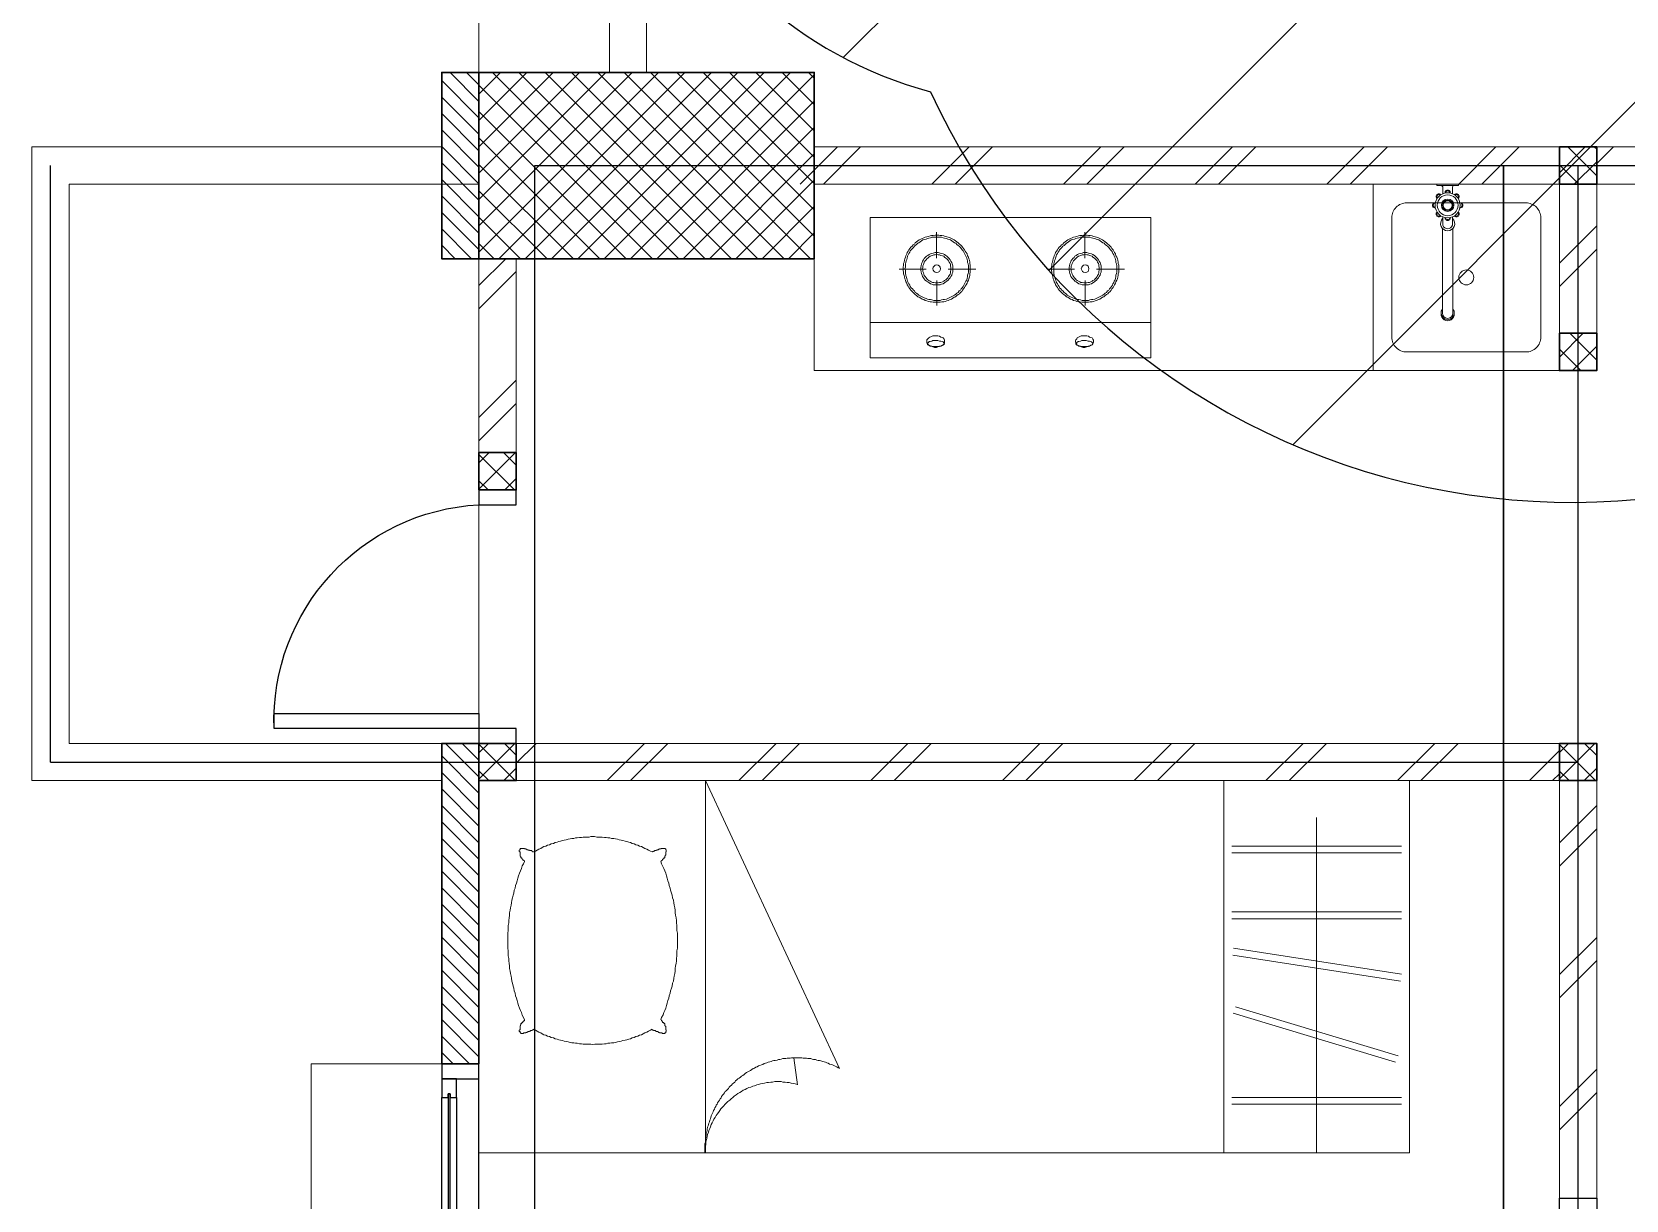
# Model space of a CAD drawing. Header units: millimetres. Extents: x -324 to 75, y -297 to 212.
# Drawn here: x -251.492 to -247.213, y 177.369 to 180.503 of the extents above; entities that cross this region are included whole.
import ezdxf

# ---------------------------------------------------------------- set-up
doc = ezdxf.new("R2010")
doc.units = ezdxf.units.MM
doc.layers.get('defpoints').update_dxf_attribs({"color": 1})
for name, color, linetype, lineweight in [('ars', 11, 'Continuous', 0), ('KOL', 1, 'Continuous', 30), ('KOLOM', 4, 'Continuous', 9), ('lan', 7, 'Continuous', 15), ('SANITAIR', 15, 'Continuous', 9), ('tem', 5, 'Continuous', 20)]:
    doc.layers.add(name, color=color, linetype=linetype, lineweight=lineweight)
doc.layers.add('as', color=1, linetype='Continuous', plot=False)
doc.layers.add('Kusen', color=30, linetype='Continuous')
pattern_1 = [(135, (375.904584, 513.928732), (-0.0220970869, -0.0220970869), [])]

# ---------------------------------------------------------------- blocks, each defined once
blk = doc.blocks.new('T. J2')
at = {"layer": 'Kusen'}
for p, q in [((-0.3692, 0.1), (0.2808, 0.1)), ((0.2808, 0.06), (-0.3692, 0.06)), ((-0.4192, 0), (0.3308, 0))]:
    blk.add_line(p, q, dxfattribs=at)
for points in [[(-0.4592, 0), (-0.4192, 0), (-0.4192, 0.1), (-0.4592, 0.1)], [(0.3308, 0), (0.3708, 0), (0.3708, 0.1), (0.3308, 0.1)]]:
    blk.add_lwpolyline(points, close=True, dxfattribs=at)
for points in [[(-0.3692, 0.0775), (-0.3692, 0.06), (-0.4192, 0.06), (-0.4192, 0.1), (-0.3692, 0.1), (-0.3692, 0.0825), (-0.3792, 0.0825), (-0.3792, 0.0775), (-0.3692, 0.0775)], [(0.2808, 0.0775), (0.2808, 0.06), (0.3308, 0.06), (0.3308, 0.1), (0.2808, 0.1), (0.2808, 0.0825), (0.2908, 0.0825), (0.2908, 0.0775), (0.2808, 0.0775)]]:
    blk.add_lwpolyline(points, dxfattribs=at)
at = {"layer": 'Kusen', "color": 141}
blk.add_lwpolyline([(-0.3792, 0.0775), (0.2908, 0.0775), (0.2908, 0.0825), (-0.3792, 0.0825)], close=True, dxfattribs=at)
blk = doc.blocks.new('K 10.10')
at = {"layer": 'ars'}
h = blk.add_hatch(dxfattribs=at)
h.set_pattern_fill('_USER', color=256, scale=0.05, angle=45, double=1, pattern_type=0)
h.set_pattern_definition([(45, (0, 0), (-0.035355339, 0.035355339), []), (135, (0, 0), (-0.035355339, -0.035355339), [])])
h.paths.add_polyline_path([(1560.5383, 1380.4069), (1560.6383, 1380.4069), (1560.6383, 1380.5069), (1560.5383, 1380.5069)])
at = {"layer": 'KOL'}
blk.add_lwpolyline([(1560.5383, 1380.4069), (1560.6383, 1380.4069), (1560.6383, 1380.5069), (1560.5383, 1380.5069)], close=True, dxfattribs=at)
blk = doc.blocks.new('P.60')
at = {"layer": 'Kusen'}
for points in [[(1472.8348, 997.5354), (1472.8748, 997.5354), (1472.8748, 997.4354), (1472.8348, 997.4354)], [(1473.4748, 997.5354), (1473.5148, 997.5354), (1473.5148, 997.4354), (1473.4748, 997.4354)], [(1472.8748, 996.8854), (1472.9148, 996.8854), (1472.9148, 997.4354), (1472.8748, 997.4354)]]:
    blk.add_lwpolyline(points, close=True, dxfattribs=at)
blk.add_arc((1472.8948, 997.4658), 0.5808, 268.0266, 356.9943, dxfattribs=at)
blk = doc.blocks.new('P.80')
at = {"layer": 'Kusen'}
for points in [[(-69.8094, -74.8368), (-69.7694, -74.8368), (-69.7694, -74.0368), (-69.8094, -74.0368)], [(-70.6094, -74.9368), (-70.5694, -74.9368), (-70.5694, -74.8368), (-70.6094, -74.8368)], [(-69.7694, -74.9368), (-69.7294, -74.9368), (-69.7294, -74.8368), (-69.7694, -74.8368)]]:
    blk.add_lwpolyline(points, close=True, dxfattribs=at)
blk.add_arc((-69.7694, -74.8368), 0.8, 90, 180, dxfattribs=at)
blk = doc.blocks.new('KRAN DPR ATAS')
for p, q in [((-0.0289, 0), (0.0289, 0)), ((-0.0289, 0), (-0.0289, -0.0021)), ((0.0289, 0), (0.0289, -0.0021)), ((-0.0275, -0.0035), (0.0275, -0.0035)), ((-0.0127, -0.0092), (-0.0127, -0.0252)), ((0.0127, -0.0092), (0.0127, -0.0252)), ((-0.014, -0.1188), (-0.014, -0.3457)), ((-0.0127, -0.0877), (-0.0127, -0.1101)), ((0.0127, -0.0877), (0.0127, -0.1101)), ((0.014, -0.1188), (0.014, -0.3457))]:
    blk.add_line(p, q)
for radius in [0.0338, 0.0279, 0.0166, 0.0138, 0.0123]:
    blk.add_circle((0, -0.0564), radius)
for centre, radius, start, end in [((-0.0239, -0.0326), 0.00706, 39.002, 230.998), ((-0.0222, -0.0342), 0.00706, 58.1189, 211.8811), ((-0.0275, -0.0021), 0.00141, 180, 270), ((-0.0183, -0.0092), 0.00564, 0, 90), ((-0.0009, -0.0214), 0.00884, 254.902, 254.902), ((0, -0.0227), 0.00706, 354.002, 185.998), ((0, -0.025), 0.00706, 13.1189, 166.8811), ((0.0183, -0.0092), 0.00564, 90, 180), ((0.0239, -0.0326), 0.00706, 309.002, 140.998), ((0.0222, -0.0342), 0.00706, 328.1189, 121.8811), ((0.0275, -0.0021), 0.00141, 270, 0), ((-0.0338, -0.0564), 0.00706, 84.002, 275.998), ((-0.0315, -0.0564), 0.00706, 103.1189, 256.8811), ((-0.0239, -0.0803), 0.00706, 129.002, 320.998), ((-0.0222, -0.0787), 0.00706, 148.1189, 301.8811), ((0.0239, -0.0803), 0.00706, 219.002, 50.998), ((0.0222, -0.0787), 0.00706, 238.1189, 31.8811), ((0.0338, -0.0564), 0.00706, 264.002, 95.998), ((0.0315, -0.0564), 0.00706, 283.1189, 76.8811), ((0, -0.1058), 0.0191, 134.711, 45.289), ((0, -0.1058), 0.0134, 198.6717, 270), ((0, -0.0902), 0.00706, 174.002, 5.998), ((0, -0.0879), 0.00706, 193.1189, 346.8811), ((0, -0.1058), 0.0134, 270, 341.3283), ((0, -0.3457), 0.0178, 141.8277, 38.1723), ((0, -0.3484), 0.0178, 175.6641, 4.3359), ((0, -0.3457), 0.014, 180, 0)]:
    blk.add_arc(centre, radius, start, end)
blk = doc.blocks.new('KOMPOR')
for points in [[(0, 0.3765), (0, -0.3765)], [(0.0944, 0.3765), (0, 0.3765)], [(0.3765, 0.3765), (0.0944, 0.3765)], [(0.0944, 0.3765), (0.0944, -0.3765)], [(0.3765, -0.3765), (0.3765, 0.3765)], [(0.2373, 0.3063), (0.2373, 0.2312)], [(0.2385, 0.2906), (0.2337, 0.2906), (0.23, 0.2906), (0.2252, 0.2893), (0.2203, 0.2893), (0.2167, 0.2881), (0.2119, 0.2869), (0.2082, 0.2857), (0.2034, 0.2833), (0.1998, 0.2821), (0.1961, 0.2797), (0.1925, 0.2772), (0.1889, 0.276), (0.1852, 0.2724), (0.1816, 0.27), (0.178, 0.2676), (0.1755, 0.2639), (0.1719, 0.2615), (0.1695, 0.2579), (0.1671, 0.2542), (0.1634, 0.2506), (0.1622, 0.247), (0.1598, 0.2433), (0.1574, 0.2397), (0.1562, 0.2361), (0.1538, 0.2312), (0.1525, 0.2276), (0.1513, 0.2228), (0.1501, 0.2191), (0.1501, 0.2143), (0.1489, 0.2094), (0.1489, 0.2058), (0.1489, 0.201), (0.1489, 0.1961), (0.1489, 0.1913), (0.1501, 0.1864), (0.1501, 0.1828), (0.1513, 0.178), (0.1525, 0.1743), (0.1538, 0.1695), (0.1562, 0.1659), (0.1574, 0.161), (0.1598, 0.1574), (0.1622, 0.1538), (0.1634, 0.1501), (0.1671, 0.1465), (0.1695, 0.1429), (0.1719, 0.1404), (0.1755, 0.1368), (0.178, 0.1344), (0.1816, 0.1308), (0.1852, 0.1283), (0.1889, 0.1259), (0.1925, 0.1235), (0.1961, 0.1211), (0.1998, 0.1199), (0.2034, 0.1174), (0.2082, 0.1162), (0.2119, 0.115), (0.2167, 0.1138), (0.2203, 0.1126), (0.2252, 0.1114), (0.23, 0.1114), (0.2337, 0.1102), (0.2385, 0.1102), (0.2433, 0.1102), (0.2482, 0.1114), (0.253, 0.1114), (0.2567, 0.1126), (0.2615, 0.1138), (0.2651, 0.115), (0.27, 0.1162), (0.2736, 0.1174), (0.2785, 0.1199), (0.2821, 0.1211), (0.2857, 0.1235), (0.2893, 0.1259), (0.293, 0.1283), (0.2966, 0.1308), (0.299, 0.1344), (0.3027, 0.1368), (0.3051, 0.1404), (0.3087, 0.1429), (0.3111, 0.1465), (0.3136, 0.1501), (0.316, 0.1538), (0.3184, 0.1574), (0.3196, 0.161), (0.322, 0.1659), (0.3232, 0.1695), (0.3245, 0.1743), (0.3257, 0.178), (0.3269, 0.1828), (0.3281, 0.1864), (0.3281, 0.1913), (0.3293, 0.1961), (0.3293, 0.201), (0.3293, 0.2058), (0.3281, 0.2094), (0.3281, 0.2143), (0.3269, 0.2191), (0.3257, 0.2228), (0.3245, 0.2276), (0.3232, 0.2312), (0.322, 0.2361), (0.3196, 0.2397), (0.3184, 0.2433), (0.316, 0.247), (0.3136, 0.2506), (0.3111, 0.2542), (0.3087, 0.2579), (0.3051, 0.2615), (0.3027, 0.2639), (0.299, 0.2676), (0.2966, 0.27), (0.293, 0.2724), (0.2893, 0.276), (0.2857, 0.2772), (0.2821, 0.2797), (0.2785, 0.2821), (0.2736, 0.2833), (0.27, 0.2857), (0.2651, 0.2869), (0.2615, 0.2881), (0.2567, 0.2893), (0.253, 0.2893), (0.2482, 0.2906), (0.2433, 0.2906), (0.2385, 0.2906)], [(0.2385, 0.2857), (0.2349, 0.2857), (0.23, 0.2857), (0.2264, 0.2845), (0.2215, 0.2833), (0.2179, 0.2833), (0.2131, 0.2821), (0.2094, 0.2809), (0.2058, 0.2785), (0.2022, 0.2772), (0.1985, 0.2748), (0.1949, 0.2736), (0.1913, 0.2712), (0.1877, 0.2688), (0.1852, 0.2663), (0.1816, 0.2639), (0.1792, 0.2603), (0.1755, 0.2579), (0.1731, 0.2542), (0.1707, 0.2518), (0.1683, 0.2482), (0.1659, 0.2446), (0.1646, 0.2409), (0.1622, 0.2373), (0.161, 0.2337), (0.1586, 0.23), (0.1574, 0.2264), (0.1562, 0.2215), (0.1562, 0.2179), (0.155, 0.2131), (0.1538, 0.2094), (0.1538, 0.2046), (0.1538, 0.201), (0.1538, 0.1961), (0.1538, 0.1925), (0.155, 0.1877), (0.1562, 0.184), (0.1562, 0.1792), (0.1574, 0.1755), (0.1586, 0.1719), (0.161, 0.1671), (0.1622, 0.1634), (0.1646, 0.1598), (0.1659, 0.1562), (0.1683, 0.1525), (0.1707, 0.1501), (0.1731, 0.1465), (0.1755, 0.1441), (0.1792, 0.1404), (0.1816, 0.138), (0.1852, 0.1356), (0.1877, 0.132), (0.1913, 0.1308), (0.1949, 0.1283), (0.1985, 0.1259), (0.2022, 0.1235), (0.2058, 0.1223), (0.2094, 0.1211), (0.2131, 0.1199), (0.2179, 0.1186), (0.2215, 0.1174), (0.2264, 0.1162), (0.23, 0.1162), (0.2349, 0.1162), (0.2385, 0.1162), (0.2433, 0.1162), (0.247, 0.1162), (0.2518, 0.1162), (0.2554, 0.1174), (0.2603, 0.1186), (0.2639, 0.1199), (0.2676, 0.1211), (0.2724, 0.1223), (0.276, 0.1235), (0.2797, 0.1259), (0.2833, 0.1283), (0.2869, 0.1308), (0.2893, 0.132), (0.293, 0.1356), (0.2954, 0.138), (0.299, 0.1404), (0.3015, 0.1441), (0.3039, 0.1465), (0.3075, 0.1501), (0.3087, 0.1525), (0.3111, 0.1562), (0.3136, 0.1598), (0.316, 0.1634), (0.3172, 0.1671), (0.3184, 0.1719), (0.3196, 0.1755), (0.3208, 0.1792), (0.322, 0.184), (0.3232, 0.1877), (0.3232, 0.1925), (0.3232, 0.1961), (0.3232, 0.201), (0.3232, 0.2046), (0.3232, 0.2094), (0.3232, 0.2131), (0.322, 0.2179), (0.3208, 0.2215), (0.3196, 0.2264), (0.3184, 0.23), (0.3172, 0.2337), (0.316, 0.2373), (0.3136, 0.2409), (0.3111, 0.2446), (0.3087, 0.2482), (0.3075, 0.2518), (0.3039, 0.2542), (0.3015, 0.2579), (0.299, 0.2603), (0.2954, 0.2639), (0.293, 0.2663), (0.2893, 0.2688), (0.2869, 0.2712), (0.2833, 0.2736), (0.2797, 0.2748), (0.276, 0.2772), (0.2724, 0.2785), (0.2676, 0.2809), (0.2639, 0.2821), (0.2603, 0.2833), (0.2554, 0.2833), (0.2518, 0.2845), (0.247, 0.2857), (0.2433, 0.2857), (0.2385, 0.2857)], [(0.0436, 0.2228), (0.0472, 0.2228), (0.0496, 0.2215), (0.0533, 0.2191), (0.0545, 0.2155), (0.0557, 0.2119), (0.0581, 0.2094), (0.0593, 0.2046), (0.0593, 0.1998), (0.0593, 0.1949), (0.0593, 0.1901), (0.0569, 0.1864), (0.0557, 0.1828), (0.0533, 0.1792), (0.0508, 0.178), (0.0484, 0.1755), (0.046, 0.1743), (0.0424, 0.1743), (0.04, 0.1755), (0.0375, 0.178), (0.0339, 0.1792), (0.0327, 0.1828), (0.0315, 0.1864), (0.0291, 0.1901), (0.0278, 0.1949), (0.0278, 0.1998), (0.0291, 0.2046), (0.0303, 0.2094), (0.0315, 0.2119), (0.0339, 0.2155), (0.0351, 0.2191), (0.0375, 0.2215), (0.0412, 0.2228), (0.0436, 0.2228)], [(0.0375, 0.2215), (0.04, 0.2215), (0.04, 0.2203), (0.0424, 0.2179), (0.0436, 0.2155), (0.0448, 0.2119), (0.0448, 0.2082), (0.046, 0.2034), (0.046, 0.1998), (0.046, 0.1961), (0.046, 0.1913), (0.0448, 0.1877), (0.0436, 0.184), (0.0436, 0.1816), (0.0412, 0.178), (0.04, 0.1768), (0.0387, 0.1755), (0.0375, 0.1755), (0.0351, 0.1768), (0.0339, 0.178), (0.0327, 0.1816), (0.0315, 0.184), (0.0315, 0.1877), (0.0303, 0.1913), (0.0303, 0.1961), (0.0303, 0.1998), (0.0303, 0.2034), (0.0315, 0.2082), (0.0315, 0.2119), (0.0327, 0.2155), (0.0339, 0.2179), (0.0351, 0.2203), (0.0363, 0.2215), (0.0375, 0.2215)], [(0.2385, 0.2433), (0.2349, 0.2433), (0.23, 0.2433), (0.2264, 0.2421), (0.2215, 0.2409), (0.2179, 0.2385), (0.2143, 0.2361), (0.2119, 0.2337), (0.2082, 0.2312), (0.2058, 0.2276), (0.2034, 0.2252), (0.201, 0.2215), (0.1985, 0.2179), (0.1973, 0.2131), (0.1961, 0.2094), (0.1961, 0.2046), (0.1961, 0.201), (0.1961, 0.1961), (0.1961, 0.1925), (0.1973, 0.1877), (0.1985, 0.184), (0.201, 0.1804), (0.2034, 0.1768), (0.2058, 0.1731), (0.2082, 0.1707), (0.2119, 0.1671), (0.2143, 0.1646), (0.2179, 0.1622), (0.2215, 0.161), (0.2264, 0.1598), (0.23, 0.1586), (0.2349, 0.1574), (0.2385, 0.1574), (0.2433, 0.1574), (0.247, 0.1586), (0.2518, 0.1598), (0.2554, 0.161), (0.2591, 0.1622), (0.2627, 0.1646), (0.2663, 0.1671), (0.2688, 0.1707), (0.2724, 0.1731), (0.2748, 0.1768), (0.2772, 0.1804), (0.2785, 0.184), (0.2797, 0.1877), (0.2809, 0.1925), (0.2821, 0.1961), (0.2821, 0.201), (0.2821, 0.2046), (0.2809, 0.2094), (0.2797, 0.2131), (0.2785, 0.2179), (0.2772, 0.2215), (0.2748, 0.2252), (0.2724, 0.2276), (0.2688, 0.2312), (0.2663, 0.2337), (0.2627, 0.2361), (0.2591, 0.2385), (0.2554, 0.2409), (0.2518, 0.2421), (0.247, 0.2433), (0.2433, 0.2433), (0.2385, 0.2433)], [(0.2385, 0.2385), (0.2349, 0.2385), (0.2312, 0.2373), (0.2276, 0.2373), (0.224, 0.2361), (0.2203, 0.2337), (0.2179, 0.2324), (0.2143, 0.23), (0.2119, 0.2276), (0.2094, 0.2252), (0.207, 0.2215), (0.2058, 0.2191), (0.2034, 0.2155), (0.2022, 0.2119), (0.2022, 0.2082), (0.201, 0.2046), (0.201, 0.201), (0.201, 0.1973), (0.2022, 0.1925), (0.2022, 0.1889), (0.2034, 0.1864), (0.2058, 0.1828), (0.207, 0.1792), (0.2094, 0.1768), (0.2119, 0.1743), (0.2143, 0.1719), (0.2179, 0.1695), (0.2203, 0.1671), (0.224, 0.1659), (0.2276, 0.1646), (0.2312, 0.1634), (0.2349, 0.1634), (0.2385, 0.1622), (0.2421, 0.1634), (0.247, 0.1634), (0.2506, 0.1646), (0.253, 0.1659), (0.2567, 0.1671), (0.2603, 0.1695), (0.2627, 0.1719), (0.2651, 0.1743), (0.2676, 0.1768), (0.27, 0.1792), (0.2724, 0.1828), (0.2736, 0.1864), (0.2748, 0.1889), (0.276, 0.1925), (0.276, 0.1973), (0.2772, 0.201), (0.276, 0.2046), (0.276, 0.2082), (0.2748, 0.2119), (0.2736, 0.2155), (0.2724, 0.2191), (0.27, 0.2215), (0.2676, 0.2252), (0.2651, 0.2276), (0.2627, 0.23), (0.2603, 0.2324), (0.2567, 0.2337), (0.253, 0.2361), (0.2506, 0.2373), (0.247, 0.2373), (0.2421, 0.2385), (0.2385, 0.2385)], [(0.1404, 0.201), (0.207, 0.201)], [(0.2385, 0.2107), (0.2349, 0.2094), (0.2312, 0.2082), (0.23, 0.2046), (0.2288, 0.201), (0.23, 0.1961), (0.2312, 0.1937), (0.2349, 0.1913), (0.2385, 0.1901), (0.2433, 0.1913), (0.2458, 0.1937), (0.2482, 0.1961), (0.2494, 0.201), (0.2482, 0.2046), (0.2458, 0.2082), (0.2433, 0.2094), (0.2385, 0.2107)], [(0.2373, 0.0993), (0.2373, 0.1719)], [(0.3366, 0.1998), (0.2676, 0.1998)], [(0.2385, -0.1077), (0.2337, -0.1077), (0.23, -0.1077), (0.2252, -0.109), (0.2203, -0.109), (0.2167, -0.1102), (0.2119, -0.1114), (0.2082, -0.1126), (0.2034, -0.115), (0.1998, -0.1162), (0.1961, -0.1186), (0.1925, -0.1211), (0.1889, -0.1235), (0.1852, -0.1259), (0.1816, -0.1283), (0.178, -0.1308), (0.1755, -0.1344), (0.1719, -0.1368), (0.1695, -0.1404), (0.1671, -0.1441), (0.1634, -0.1477), (0.1622, -0.1513), (0.1598, -0.155), (0.1574, -0.1586), (0.1562, -0.1622), (0.1538, -0.1671), (0.1525, -0.1707), (0.1513, -0.1755), (0.1501, -0.1792), (0.1501, -0.184), (0.1489, -0.1889), (0.1489, -0.1925), (0.1489, -0.1973), (0.1489, -0.2022), (0.1489, -0.207), (0.1501, -0.2119), (0.1501, -0.2155), (0.1513, -0.2203), (0.1525, -0.224), (0.1538, -0.2288), (0.1562, -0.2324), (0.1574, -0.2373), (0.1598, -0.2409), (0.1622, -0.2446), (0.1634, -0.2482), (0.1671, -0.2518), (0.1695, -0.2554), (0.1719, -0.2579), (0.1755, -0.2615), (0.178, -0.2639), (0.1816, -0.2676), (0.1852, -0.27), (0.1889, -0.2724), (0.1925, -0.2748), (0.1961, -0.2772), (0.1998, -0.2785), (0.2034, -0.2809), (0.2082, -0.2821), (0.2119, -0.2833), (0.2167, -0.2845), (0.2203, -0.2857), (0.2252, -0.2869), (0.23, -0.2869), (0.2337, -0.2881), (0.2385, -0.2881), (0.2433, -0.2881), (0.2482, -0.2869), (0.253, -0.2869), (0.2567, -0.2857), (0.2615, -0.2845), (0.2651, -0.2833), (0.27, -0.2821), (0.2736, -0.2809), (0.2785, -0.2785), (0.2821, -0.2772), (0.2857, -0.2748), (0.2893, -0.2724), (0.293, -0.27), (0.2966, -0.2676), (0.299, -0.2639), (0.3027, -0.2615), (0.3051, -0.2579), (0.3087, -0.2554), (0.3111, -0.2518), (0.3136, -0.2482), (0.316, -0.2446), (0.3184, -0.2409), (0.3196, -0.2373), (0.322, -0.2324), (0.3232, -0.2288), (0.3245, -0.224), (0.3257, -0.2203), (0.3269, -0.2155), (0.3281, -0.2119), (0.3281, -0.207), (0.3293, -0.2022), (0.3293, -0.1973), (0.3293, -0.1925), (0.3281, -0.1889), (0.3281, -0.184), (0.3269, -0.1792), (0.3257, -0.1755), (0.3245, -0.1707), (0.3232, -0.1671), (0.322, -0.1622), (0.3196, -0.1586), (0.3184, -0.155), (0.316, -0.1513), (0.3136, -0.1477), (0.3111, -0.1441), (0.3087, -0.1404), (0.3051, -0.1368), (0.3027, -0.1344), (0.299, -0.1308), (0.2966, -0.1283), (0.293, -0.1259), (0.2893, -0.1235), (0.2857, -0.1211), (0.2821, -0.1186), (0.2785, -0.1162), (0.2736, -0.115), (0.27, -0.1126), (0.2651, -0.1114), (0.2615, -0.1102), (0.2567, -0.109), (0.253, -0.109), (0.2482, -0.1077), (0.2433, -0.1077), (0.2385, -0.1077)], [(0.2385, -0.1126), (0.2349, -0.1126), (0.23, -0.1126), (0.2264, -0.1138), (0.2215, -0.115), (0.2179, -0.115), (0.2131, -0.1162), (0.2094, -0.1174), (0.2058, -0.1199), (0.2022, -0.1211), (0.1985, -0.1235), (0.1949, -0.1247), (0.1913, -0.1271), (0.1877, -0.1295), (0.1852, -0.132), (0.1816, -0.1344), (0.1792, -0.138), (0.1755, -0.1404), (0.1731, -0.1441), (0.1707, -0.1465), (0.1683, -0.1501), (0.1659, -0.1538), (0.1646, -0.1574), (0.1622, -0.161), (0.161, -0.1646), (0.1586, -0.1683), (0.1574, -0.1719), (0.1562, -0.1768), (0.1562, -0.1804), (0.155, -0.1852), (0.1538, -0.1889), (0.1538, -0.1937), (0.1538, -0.1973), (0.1538, -0.2022), (0.1538, -0.2058), (0.155, -0.2107), (0.1562, -0.2143), (0.1562, -0.2191), (0.1574, -0.2228), (0.1586, -0.2264), (0.161, -0.2312), (0.1622, -0.2349), (0.1646, -0.2385), (0.1659, -0.2421), (0.1683, -0.2458), (0.1707, -0.2482), (0.1731, -0.2518), (0.1755, -0.2554), (0.1792, -0.2579), (0.1816, -0.2603), (0.1852, -0.2627), (0.1877, -0.2663), (0.1913, -0.2688), (0.1949, -0.27), (0.1985, -0.2724), (0.2022, -0.2748), (0.2058, -0.276), (0.2094, -0.2772), (0.2131, -0.2785), (0.2179, -0.2797), (0.2215, -0.2809), (0.2264, -0.2821), (0.23, -0.2821), (0.2349, -0.2821), (0.2385, -0.2833), (0.2433, -0.2821), (0.247, -0.2821), (0.2518, -0.2821), (0.2554, -0.2809), (0.2603, -0.2797), (0.2639, -0.2785), (0.2676, -0.2772), (0.2724, -0.276), (0.276, -0.2748), (0.2797, -0.2724), (0.2833, -0.27), (0.2869, -0.2688), (0.2893, -0.2663), (0.293, -0.2627), (0.2954, -0.2603), (0.299, -0.2579), (0.3015, -0.2554), (0.3039, -0.2518), (0.3075, -0.2482), (0.3087, -0.2458), (0.3111, -0.2421), (0.3136, -0.2385), (0.316, -0.2349), (0.3172, -0.2312), (0.3184, -0.2264), (0.3196, -0.2228), (0.3208, -0.2191), (0.322, -0.2143), (0.3232, -0.2107), (0.3232, -0.2058), (0.3232, -0.2022), (0.3232, -0.1973), (0.3232, -0.1937), (0.3232, -0.1889), (0.3232, -0.1852), (0.322, -0.1804), (0.3208, -0.1768), (0.3196, -0.1719), (0.3184, -0.1683), (0.3172, -0.1646), (0.316, -0.161), (0.3136, -0.1574), (0.3111, -0.1538), (0.3087, -0.1501), (0.3075, -0.1465), (0.3039, -0.1441), (0.3015, -0.1404), (0.299, -0.138), (0.2954, -0.1344), (0.293, -0.132), (0.2893, -0.1295), (0.2869, -0.1271), (0.2833, -0.1247), (0.2797, -0.1235), (0.276, -0.1211), (0.2724, -0.1199), (0.2676, -0.1174), (0.2639, -0.1162), (0.2603, -0.115), (0.2554, -0.115), (0.2518, -0.1138), (0.247, -0.1126), (0.2433, -0.1126), (0.2385, -0.1126)], [(0.2373, -0.0932), (0.2373, -0.1671)], [(0.2385, -0.155), (0.2349, -0.155), (0.23, -0.155), (0.2264, -0.1562), (0.2215, -0.1574), (0.2179, -0.1598), (0.2143, -0.1622), (0.2119, -0.1646), (0.2082, -0.1671), (0.2058, -0.1707), (0.2034, -0.1731), (0.201, -0.1768), (0.1985, -0.1804), (0.1973, -0.1852), (0.1961, -0.1889), (0.1961, -0.1937), (0.1961, -0.1973), (0.1961, -0.2022), (0.1961, -0.207), (0.1973, -0.2107), (0.1985, -0.2143), (0.201, -0.2179), (0.2034, -0.2215), (0.2058, -0.2252), (0.2082, -0.2288), (0.2119, -0.2312), (0.2143, -0.2337), (0.2179, -0.2361), (0.2215, -0.2373), (0.2264, -0.2385), (0.23, -0.2397), (0.2349, -0.2409), (0.2385, -0.2409), (0.2433, -0.2409), (0.247, -0.2397), (0.2518, -0.2385), (0.2554, -0.2373), (0.2591, -0.2361), (0.2627, -0.2337), (0.2663, -0.2312), (0.2688, -0.2288), (0.2724, -0.2252), (0.2748, -0.2215), (0.2772, -0.2179), (0.2785, -0.2143), (0.2797, -0.2107), (0.2809, -0.207), (0.2821, -0.2022), (0.2821, -0.1973), (0.2821, -0.1937), (0.2809, -0.1889), (0.2797, -0.1852), (0.2785, -0.1804), (0.2772, -0.1768), (0.2748, -0.1731), (0.2724, -0.1707), (0.2688, -0.1671), (0.2663, -0.1646), (0.2627, -0.1622), (0.2591, -0.1598), (0.2554, -0.1574), (0.2518, -0.1562), (0.247, -0.155), (0.2433, -0.155), (0.2385, -0.155)], [(0.2385, -0.1598), (0.2349, -0.1598), (0.2312, -0.161), (0.2276, -0.161), (0.224, -0.1622), (0.2203, -0.1646), (0.2179, -0.1659), (0.2143, -0.1683), (0.2119, -0.1707), (0.2094, -0.1731), (0.207, -0.1768), (0.2058, -0.1792), (0.2034, -0.1828), (0.2022, -0.1864), (0.2022, -0.1901), (0.201, -0.1937), (0.201, -0.1973), (0.201, -0.2022), (0.2022, -0.2058), (0.2022, -0.2094), (0.2034, -0.2131), (0.2058, -0.2155), (0.207, -0.2191), (0.2094, -0.2215), (0.2119, -0.224), (0.2143, -0.2264), (0.2179, -0.2288), (0.2203, -0.2312), (0.224, -0.2324), (0.2276, -0.2337), (0.2312, -0.2349), (0.2349, -0.2349), (0.2385, -0.2361), (0.2421, -0.2349), (0.247, -0.2349), (0.2506, -0.2337), (0.253, -0.2324), (0.2567, -0.2312), (0.2603, -0.2288), (0.2627, -0.2264), (0.2651, -0.224), (0.2676, -0.2215), (0.27, -0.2191), (0.2724, -0.2155), (0.2736, -0.2131), (0.2748, -0.2094), (0.276, -0.2058), (0.276, -0.2022), (0.2772, -0.1973), (0.276, -0.1937), (0.276, -0.1901), (0.2748, -0.1864), (0.2736, -0.1828), (0.2724, -0.1792), (0.27, -0.1768), (0.2676, -0.1731), (0.2651, -0.1707), (0.2627, -0.1683), (0.2603, -0.1659), (0.2567, -0.1646), (0.253, -0.1622), (0.2506, -0.161), (0.247, -0.161), (0.2421, -0.1598), (0.2385, -0.1598)], [(0.0436, -0.1768), (0.0472, -0.1768), (0.0496, -0.178), (0.0533, -0.1804), (0.0545, -0.1828), (0.0557, -0.1864), (0.0581, -0.1901), (0.0593, -0.1949), (0.0593, -0.1985), (0.0593, -0.2034), (0.0593, -0.2082), (0.0569, -0.2119), (0.0557, -0.2167), (0.0533, -0.2191), (0.0508, -0.2215), (0.0484, -0.224), (0.046, -0.224), (0.0424, -0.224), (0.04, -0.224), (0.0375, -0.2215), (0.0339, -0.2191), (0.0327, -0.2167), (0.0315, -0.2119), (0.0291, -0.2082), (0.0278, -0.2034), (0.0278, -0.1985), (0.0291, -0.1949), (0.0303, -0.1901), (0.0315, -0.1864), (0.0339, -0.1828), (0.0351, -0.1804), (0.0375, -0.178), (0.0412, -0.1768), (0.0436, -0.1768)], [(0.0375, -0.1768), (0.04, -0.178), (0.04, -0.1792), (0.0424, -0.1804), (0.0436, -0.1828), (0.0448, -0.1864), (0.0448, -0.1901), (0.046, -0.1949), (0.046, -0.1985), (0.046, -0.2034), (0.046, -0.2082), (0.0448, -0.2107), (0.0436, -0.2155), (0.0436, -0.2179), (0.0412, -0.2203), (0.04, -0.2228), (0.0387, -0.2228), (0.0375, -0.2228), (0.0351, -0.2228), (0.0339, -0.2203), (0.0327, -0.2179), (0.0315, -0.2155), (0.0315, -0.2107), (0.0303, -0.2082), (0.0303, -0.2034), (0.0303, -0.1985), (0.0303, -0.1949), (0.0315, -0.1901), (0.0315, -0.1864), (0.0327, -0.1828), (0.0339, -0.1804), (0.0351, -0.1792), (0.0363, -0.178), (0.0375, -0.1768)], [(0.1404, -0.1973), (0.207, -0.1973)], [(0.2385, -0.1877), (0.2349, -0.1889), (0.2312, -0.1901), (0.23, -0.1937), (0.2288, -0.1973), (0.23, -0.2022), (0.2312, -0.2046), (0.2349, -0.207), (0.2385, -0.2082), (0.2433, -0.207), (0.2458, -0.2046), (0.2482, -0.2022), (0.2494, -0.1973), (0.2482, -0.1937), (0.2458, -0.1901), (0.2433, -0.1889), (0.2385, -0.1877)], [(0.3366, -0.1985), (0.2676, -0.1985)], [(0.2373, -0.299), (0.2373, -0.2264)], [(0.0944, -0.3765), (0, -0.3765)], [(0.0944, -0.3765), (0.3765, -0.3765)]]:
    blk.add_lwpolyline(points)
blk = doc.blocks.new('BED2')
blk.add_lwpolyline([(-0.4994, 1.9988), (0.4994, 1.9988), (0.4994, 0), (-0.4994, 0)], close=True)
for points in [[(0.4994, 1.9988), (0.4994, 0)], [(-0.1435, 1.8765), (-0.1435, 1.8765), (-0.1435, 1.8765), (-0.1447, 1.8765), (-0.1447, 1.8777), (-0.1447, 1.8789), (-0.1471, 1.8789), (-0.1471, 1.8814), (-0.1495, 1.8814), (-0.1495, 1.8826), (-0.1495, 1.8826), (-0.1495, 1.8838), (-0.1519, 1.8838), (-0.1519, 1.8862), (-0.1556, 1.8862), (-0.1556, 1.8874), (-0.158, 1.8874), (-0.158, 1.8886), (-0.1592, 1.8886), (-0.1592, 1.8886), (-0.1689, 1.8886), (-0.1689, 1.8898), (-0.1701, 1.8898), (-0.1701, 1.891), (-0.1737, 1.891), (-0.1737, 1.8898), (-0.1737, 1.8898), (-0.1737, 1.8886), (-0.1774, 1.8886), (-0.1774, 1.8886), (-0.1774, 1.8886), (-0.1774, 1.8862), (-0.1786, 1.8862), (-0.1786, 1.8789), (-0.1774, 1.8789), (-0.1774, 1.8765), (-0.1774, 1.8765), (-0.1774, 1.8729), (-0.1762, 1.8729), (-0.1762, 1.8705), (-0.1749, 1.8705), (-0.1749, 1.868), (-0.1737, 1.868), (-0.1737, 1.8668), (-0.1737, 1.8668), (-0.1737, 1.8632), (-0.1725, 1.8632), (-0.1725, 1.8608), (-0.1713, 1.8608), (-0.1713, 1.8571), (-0.1713, 1.8571), (-0.1713, 1.8559), (-0.1701, 1.8559), (-0.1701, 1.8547), (-0.1689, 1.8547), (-0.1689, 1.8523), (-0.1677, 1.8523)], [(0.2827, 1.8765), (0.2766, 1.8789), (0.2706, 1.8826), (0.2633, 1.885), (0.2573, 1.8874), (0.2512, 1.8898), (0.2439, 1.8923), (0.2379, 1.8947), (0.2306, 1.8959), (0.2246, 1.8983), (0.2185, 1.9007), (0.2113, 1.9019), (0.2052, 1.9044), (0.1979, 1.9056), (0.1919, 1.9068), (0.1846, 1.9092), (0.1786, 1.9104), (0.1713, 1.9116), (0.1653, 1.9128), (0.158, 1.914), (0.1519, 1.9153), (0.1447, 1.9165), (0.1374, 1.9165), (0.1314, 1.9177), (0.1241, 1.9189), (0.118, 1.9189), (0.1108, 1.9201), (0.1047, 1.9201), (0.0975, 1.9201), (0.0902, 1.9213), (0.0841, 1.9213), (0.0769, 1.9213), (0.0708, 1.9213), (0.0636, 1.9213), (0.0563, 1.9213), (0.0502, 1.9213), (0.043, 1.9201), (0.0369, 1.9201), (0.0297, 1.9201), (0.0224, 1.9189), (0.0163, 1.9189), (0.0091, 1.9177), (0.003, 1.9165), (-0.0042, 1.9165), (-0.0115, 1.9153), (-0.0176, 1.914), (-0.0248, 1.9128), (-0.0309, 1.9116), (-0.0381, 1.9104), (-0.0442, 1.9092), (-0.0515, 1.9068), (-0.0575, 1.9056), (-0.0648, 1.9044), (-0.0708, 1.9019), (-0.0781, 1.9007), (-0.0841, 1.8983), (-0.0902, 1.8959), (-0.0975, 1.8947), (-0.1035, 1.8923), (-0.1108, 1.8898), (-0.1168, 1.8874), (-0.1229, 1.885), (-0.1301, 1.8826), (-0.1362, 1.8789), (-0.1423, 1.8765)], [(0.3081, 1.8523), (0.3081, 1.8523), (0.3081, 1.8547), (0.3093, 1.8547), (0.3093, 1.8559), (0.3105, 1.8559), (0.3105, 1.8571), (0.3117, 1.8571), (0.3117, 1.8608), (0.3117, 1.8608), (0.3117, 1.8632), (0.313, 1.8632), (0.313, 1.8668), (0.3142, 1.8668), (0.3142, 1.868), (0.3142, 1.868), (0.3142, 1.8705), (0.3154, 1.8705), (0.3154, 1.8729), (0.3166, 1.8729), (0.3166, 1.8765), (0.3178, 1.8765), (0.3178, 1.8789), (0.3178, 1.8789), (0.3178, 1.8862), (0.3178, 1.8862), (0.3178, 1.8886), (0.3166, 1.8886), (0.3166, 1.8886), (0.3142, 1.8886), (0.3142, 1.8898), (0.313, 1.8898), (0.313, 1.891), (0.3093, 1.891), (0.3093, 1.8898), (0.3081, 1.8898), (0.3081, 1.8886), (0.2996, 1.8886), (0.2996, 1.8886), (0.2972, 1.8886), (0.2972, 1.8874), (0.296, 1.8874), (0.296, 1.8862), (0.2924, 1.8862), (0.2924, 1.8838), (0.29, 1.8838), (0.29, 1.8826), (0.2887, 1.8826), (0.2887, 1.8814), (0.2863, 1.8814), (0.2863, 1.8789), (0.2851, 1.8789), (0.2851, 1.8777), (0.2839, 1.8777), (0.2839, 1.8765), (0.2839, 1.8765), (0.2839, 1.8765), (0.2827, 1.8765)], [(-0.1677, 1.8523), (-0.1701, 1.8475), (-0.1725, 1.8426), (-0.1749, 1.8378), (-0.1774, 1.8329), (-0.1798, 1.8293), (-0.1822, 1.8245), (-0.1834, 1.8196), (-0.1858, 1.8148), (-0.187, 1.8099), (-0.1895, 1.8051), (-0.1907, 1.799), (-0.1931, 1.7942), (-0.1943, 1.7893), (-0.1955, 1.7845), (-0.1967, 1.7797), (-0.1979, 1.7748), (-0.1992, 1.77), (-0.2004, 1.7651), (-0.2016, 1.7591), (-0.2028, 1.7542), (-0.204, 1.7494), (-0.204, 1.7446), (-0.2052, 1.7397), (-0.2052, 1.7349), (-0.2064, 1.7288), (-0.2064, 1.724), (-0.2076, 1.7191), (-0.2076, 1.7143), (-0.2076, 1.7082), (-0.2076, 1.7034), (-0.2076, 1.6985), (-0.2088, 1.6937), (-0.2076, 1.6877), (-0.2076, 1.6828), (-0.2076, 1.678), (-0.2076, 1.6731), (-0.2076, 1.6683), (-0.2064, 1.6622), (-0.2064, 1.6574), (-0.2052, 1.6525), (-0.2052, 1.6477), (-0.204, 1.6429), (-0.204, 1.6368), (-0.2028, 1.632), (-0.2016, 1.6271), (-0.2004, 1.6223), (-0.1992, 1.6174), (-0.1979, 1.6126), (-0.1967, 1.6065), (-0.1955, 1.6017), (-0.1943, 1.5969), (-0.1931, 1.592), (-0.1907, 1.5872), (-0.1895, 1.5823), (-0.187, 1.5775), (-0.1858, 1.5726), (-0.1834, 1.5678), (-0.1822, 1.563), (-0.1798, 1.5581), (-0.1774, 1.5533), (-0.1749, 1.5484), (-0.1725, 1.5436), (-0.1701, 1.5387), (-0.1677, 1.5339)], [(0.3081, 1.5339), (0.3105, 1.5387), (0.313, 1.5436), (0.3154, 1.5484), (0.3178, 1.5533), (0.3202, 1.5581), (0.3226, 1.563), (0.3238, 1.5678), (0.3263, 1.5726), (0.3275, 1.5775), (0.3299, 1.5823), (0.3311, 1.5872), (0.3335, 1.592), (0.3347, 1.5969), (0.336, 1.6017), (0.3372, 1.6065), (0.3384, 1.6126), (0.3396, 1.6174), (0.3408, 1.6223), (0.342, 1.6271), (0.3432, 1.632), (0.3444, 1.6368), (0.3444, 1.6429), (0.3456, 1.6477), (0.3456, 1.6525), (0.3469, 1.6574), (0.3469, 1.6622), (0.3481, 1.6683), (0.3481, 1.6731), (0.3481, 1.678), (0.3481, 1.6828), (0.3493, 1.6889), (0.3493, 1.6937), (0.3493, 1.6985), (0.3481, 1.7034), (0.3481, 1.7082), (0.3481, 1.7143), (0.3481, 1.7191), (0.3469, 1.724), (0.3469, 1.7288), (0.3456, 1.7349), (0.3456, 1.7397), (0.3444, 1.7446), (0.3444, 1.7494), (0.3432, 1.7542), (0.342, 1.7591), (0.3408, 1.7651), (0.3396, 1.77), (0.3384, 1.7748), (0.3372, 1.7797), (0.336, 1.7845), (0.3347, 1.7893), (0.3335, 1.7942), (0.3311, 1.799), (0.3299, 1.8051), (0.3275, 1.8099), (0.3263, 1.8148), (0.3238, 1.8196), (0.3226, 1.8245), (0.3202, 1.8293), (0.3178, 1.8329), (0.3154, 1.8378), (0.313, 1.8426), (0.3105, 1.8475), (0.3081, 1.8523)], [(-0.1677, 1.5339), (-0.1689, 1.5339), (-0.1689, 1.5327), (-0.1701, 1.5327), (-0.1701, 1.5303), (-0.1713, 1.5303), (-0.1713, 1.5278), (-0.1713, 1.5278), (-0.1713, 1.5254), (-0.1725, 1.5254), (-0.1725, 1.523), (-0.1737, 1.523), (-0.1737, 1.5206), (-0.1737, 1.5206), (-0.1737, 1.5182), (-0.1749, 1.5182), (-0.1749, 1.5169), (-0.1762, 1.5169), (-0.1762, 1.5145), (-0.1774, 1.5145), (-0.1774, 1.5097), (-0.1774, 1.5097), (-0.1774, 1.5073), (-0.1786, 1.5073), (-0.1786, 1.5), (-0.1774, 1.5), (-0.1774, 1.4988), (-0.1774, 1.4988), (-0.1774, 1.4976), (-0.1737, 1.4976), (-0.1737, 1.4964), (-0.1737, 1.4964), (-0.1737, 1.4964), (-0.1701, 1.4964), (-0.1701, 1.4964), (-0.1689, 1.4964), (-0.1689, 1.4976), (-0.1592, 1.4976), (-0.1592, 1.4988), (-0.158, 1.4988), (-0.158, 1.5), (-0.1556, 1.5), (-0.1556, 1.5), (-0.1519, 1.5), (-0.1519, 1.5024), (-0.1495, 1.5024), (-0.1495, 1.5048), (-0.1495, 1.5048), (-0.1495, 1.5061), (-0.1471, 1.5061), (-0.1471, 1.5073), (-0.1447, 1.5073), (-0.1447, 1.5085), (-0.1447, 1.5085), (-0.1435, 1.5085), (-0.1435, 1.5097), (-0.1435, 1.5097)], [(-0.1423, 1.5109), (-0.1362, 1.5085), (-0.1289, 1.5048), (-0.1229, 1.5024), (-0.1168, 1.5), (-0.1108, 1.4976), (-0.1035, 1.4952), (-0.0975, 1.4939), (-0.0902, 1.4915), (-0.0841, 1.4891), (-0.0781, 1.4879), (-0.0708, 1.4855), (-0.0648, 1.4843), (-0.0575, 1.4818), (-0.0515, 1.4806), (-0.0442, 1.4794), (-0.0381, 1.477), (-0.0309, 1.4758), (-0.0248, 1.4746), (-0.0176, 1.4734), (-0.0115, 1.4722), (-0.0042, 1.4722), (0.003, 1.4709), (0.0091, 1.4697), (0.0163, 1.4685), (0.0224, 1.4685), (0.0297, 1.4673), (0.0369, 1.4673), (0.043, 1.4673), (0.0502, 1.4661), (0.0563, 1.4661), (0.0636, 1.4661), (0.0708, 1.4661), (0.0769, 1.4661), (0.0841, 1.4661), (0.0902, 1.4661), (0.0975, 1.4673), (0.1047, 1.4673), (0.1108, 1.4673), (0.118, 1.4685), (0.1241, 1.4685), (0.1314, 1.4697), (0.1386, 1.4709), (0.1447, 1.4722), (0.1519, 1.4722), (0.158, 1.4734), (0.1653, 1.4746), (0.1713, 1.4758), (0.1786, 1.477), (0.1846, 1.4794), (0.1919, 1.4806), (0.1979, 1.4818), (0.2052, 1.4843), (0.2113, 1.4855), (0.2185, 1.4879), (0.2246, 1.4891), (0.2306, 1.4915), (0.2379, 1.4939), (0.2439, 1.4952), (0.2512, 1.4976), (0.2573, 1.5), (0.2633, 1.5024), (0.2706, 1.5061), (0.2766, 1.5085), (0.2827, 1.5109)], [(0.2827, 1.5097), (0.2839, 1.5097)], [(0.2839, 1.5097), (0.2839, 1.5085), (0.2839, 1.5085), (0.2839, 1.5085), (0.2851, 1.5085), (0.2851, 1.5073), (0.2863, 1.5073), (0.2863, 1.5061), (0.2887, 1.5061), (0.2887, 1.5048), (0.29, 1.5048), (0.29, 1.5024), (0.2924, 1.5024), (0.2924, 1.5), (0.296, 1.5), (0.296, 1.5), (0.2972, 1.5), (0.2972, 1.4988), (0.2996, 1.4988), (0.2996, 1.4976), (0.3081, 1.4976), (0.3081, 1.4964), (0.3093, 1.4964), (0.3093, 1.4964), (0.313, 1.4964), (0.313, 1.4964), (0.3142, 1.4964), (0.3142, 1.4976), (0.3166, 1.4976), (0.3166, 1.4988), (0.3178, 1.4988), (0.3178, 1.5), (0.3178, 1.5), (0.3178, 1.5073), (0.3178, 1.5073), (0.3178, 1.5097), (0.3166, 1.5097), (0.3166, 1.5145), (0.3154, 1.5145), (0.3154, 1.5169), (0.3142, 1.5169), (0.3142, 1.5182), (0.3142, 1.5182), (0.3142, 1.5206), (0.313, 1.5206), (0.313, 1.523), (0.3117, 1.523), (0.3117, 1.5254), (0.3117, 1.5254), (0.3117, 1.5278), (0.3105, 1.5278), (0.3105, 1.5303), (0.3093, 1.5303), (0.3093, 1.5327), (0.3081, 1.5327), (0.3081, 1.5339), (0.3081, 1.5339)], [(-0.3154, 1.1441), (-0.3142, 1.1501), (-0.313, 1.155), (-0.3117, 1.161), (-0.3105, 1.1659), (-0.3105, 1.1719), (-0.3093, 1.1768), (-0.3093, 1.1828), (-0.3081, 1.1877), (-0.3081, 1.1937), (-0.3081, 1.1998), (-0.3081, 1.2046), (-0.3093, 1.2107), (-0.3093, 1.2155), (-0.3105, 1.2215), (-0.3105, 1.2264), (-0.3117, 1.2324), (-0.313, 1.2373), (-0.3142, 1.2433), (-0.3154, 1.2482), (-0.3166, 1.253), (-0.319, 1.2591), (-0.3202, 1.2639), (-0.3226, 1.2688), (-0.3238, 1.2748), (-0.3263, 1.2797), (-0.3287, 1.2845), (-0.3311, 1.2893), (-0.3347, 1.2942), (-0.3372, 1.299), (-0.3396, 1.3039), (-0.3432, 1.3087), (-0.3469, 1.3136), (-0.3505, 1.3172), (-0.3541, 1.322), (-0.3577, 1.3257), (-0.3614, 1.3305), (-0.365, 1.3341), (-0.3686, 1.3378), (-0.3735, 1.3426), (-0.3771, 1.3462), (-0.3808, 1.3499), (-0.3856, 1.3523), (-0.3904, 1.3559), (-0.3953, 1.3596), (-0.3989, 1.362), (-0.4038, 1.3644), (-0.4086, 1.368), (-0.4134, 1.3705), (-0.4183, 1.3729), (-0.4231, 1.3753), (-0.4292, 1.3777), (-0.434, 1.3789), (-0.4389, 1.3814), (-0.4437, 1.3826), (-0.4498, 1.385), (-0.4546, 1.3862), (-0.4607, 1.3874), (-0.4655, 1.3886), (-0.4715, 1.3898), (-0.4764, 1.3898), (-0.4824, 1.391), (-0.4873, 1.391), (-0.4933, 1.3923), (-0.4994, 1.3923)], [(-0.2718, 1.0315), (-0.2706, 1.0351), (-0.2682, 1.0387), (-0.2669, 1.0424), (-0.2645, 1.046), (-0.2633, 1.0496), (-0.2621, 1.0533), (-0.2609, 1.0581), (-0.2585, 1.0617), (-0.2573, 1.0654), (-0.2561, 1.069), (-0.2548, 1.0726), (-0.2536, 1.0763), (-0.2524, 1.0811), (-0.2512, 1.0847), (-0.2512, 1.0884), (-0.25, 1.092), (-0.2488, 1.0956), (-0.2488, 1.1005), (-0.2476, 1.1041), (-0.2464, 1.1077), (-0.2464, 1.1114), (-0.2464, 1.1162), (-0.2452, 1.1199), (-0.2452, 1.1235), (-0.2452, 1.1283), (-0.2439, 1.132), (-0.2439, 1.1356), (-0.2439, 1.1392), (-0.2439, 1.1441), (-0.2439, 1.1477), (-0.2439, 1.1513), (-0.2439, 1.1562), (-0.2439, 1.1598), (-0.2452, 1.1634), (-0.2452, 1.1671), (-0.2452, 1.1719), (-0.2464, 1.1755), (-0.2464, 1.1792), (-0.2464, 1.1828), (-0.2476, 1.1877), (-0.2488, 1.1913), (-0.2488, 1.1949), (-0.25, 1.1985), (-0.2512, 1.2034), (-0.2512, 1.207), (-0.2524, 1.2107), (-0.2536, 1.2143), (-0.2548, 1.2179), (-0.2561, 1.2228), (-0.2573, 1.2264), (-0.2585, 1.23), (-0.2597, 1.2337), (-0.2621, 1.2373), (-0.2633, 1.2409), (-0.2645, 1.2446), (-0.2657, 1.2482), (-0.2682, 1.2518), (-0.2694, 1.2554), (-0.2718, 1.2591), (-0.273, 1.2627), (-0.2754, 1.2663), (-0.2778, 1.27), (-0.2803, 1.2736), (-0.2815, 1.2772), (-0.2839, 1.2809), (-0.2863, 1.2845), (-0.2887, 1.2869), (-0.2912, 1.2906), (-0.2936, 1.2942), (-0.296, 1.2966), (-0.2984, 1.3002), (-0.3008, 1.3039), (-0.3033, 1.3063), (-0.3057, 1.3099), (-0.3093, 1.3123), (-0.3117, 1.316), (-0.3142, 1.3184), (-0.3178, 1.3208), (-0.3202, 1.3245), (-0.3226, 1.3269), (-0.3263, 1.3293), (-0.3287, 1.3317), (-0.3323, 1.3354), (-0.3347, 1.3378), (-0.3384, 1.3402), (-0.342, 1.3426), (-0.3444, 1.345), (-0.3481, 1.3475), (-0.3517, 1.3487), (-0.3541, 1.3511), (-0.3577, 1.3535), (-0.3614, 1.3559), (-0.365, 1.3584), (-0.3686, 1.3596), (-0.3711, 1.362), (-0.3747, 1.3632), (-0.3783, 1.3656), (-0.382, 1.3668), (-0.3856, 1.3692), (-0.3892, 1.3705), (-0.3929, 1.3717), (-0.3965, 1.3741), (-0.4001, 1.3753), (-0.4038, 1.3765), (-0.4074, 1.3777), (-0.411, 1.3789), (-0.4159, 1.3801), (-0.4195, 1.3814), (-0.4231, 1.3826), (-0.4268, 1.3838), (-0.4304, 1.385), (-0.4352, 1.3862), (-0.4389, 1.3862), (-0.4425, 1.3874), (-0.4461, 1.3886), (-0.451, 1.3886), (-0.4546, 1.3898), (-0.4582, 1.3898), (-0.4619, 1.391), (-0.4667, 1.391), (-0.4703, 1.391), (-0.474, 1.3923), (-0.4788, 1.3923), (-0.4824, 1.3923), (-0.4873, 1.3923), (-0.4909, 1.3923), (-0.4946, 1.3923), (-0.4994, 1.3923)], [(-0.4994, 1.391), (0.4994, 1.391)], [(0.4994, 1.391), (-0.273, 1.0315)], [(-0.2439, 1.1538), (-0.3166, 1.1441)], [(-0.4994, 0), (0.4994, 0)], [(0.4994, -0.4988), (-0.4994, -0.4988), (-0.4994, 0), (0.4994, 0), (0.4994, -0.4988)], [(-0.3686, -0.0218), (-0.3686, -0.477)], [(-0.3505, -0.477), (-0.3505, -0.0218)], [(-0.1241, -0.0254), (-0.2561, -0.4613)], [(-0.2391, -0.4685), (-0.1071, -0.0315)], [(0.0309, -0.0242), (-0.0381, -0.4746)], [(-0.02, -0.477), (0.0502, -0.0266)], [(0.1289, -0.0218), (0.1289, -0.477)], [(0.1471, -0.477), (0.1471, -0.0218)], [(0.3057, -0.0218), (0.3057, -0.477)], [(0.3238, -0.477), (0.3238, -0.0218)], [(0.4001, -0.2494), (-0.4994, -0.2494)]]:
    blk.add_lwpolyline(points)
blk = doc.blocks.new('typikal-1a')
at = {"layer": 'as'}
for p, q in [((0, 2.8), (6.2, 2.8)), ((4.6, -1.3), (4.6, 2.8)), ((4.6, -1.3), (6.2, -1.3))]:
    blk.add_line(p, q, dxfattribs=at)
at = {"layer": 'KOL'}
blk.add_lwpolyline([(3.79, -0.15), (4.65, -0.15), (4.65, -0.25), (3.79, -0.25)], close=True, dxfattribs=at)
at = {"layer": 'lan'}
for p, q in [((4.73, -0.15), (5.29, -0.15)), ((6.15, -0.15), (6.15, -1.25)), ((4.55, -0.25), (4.55, -1.35)), ((4.65, -0.25), (4.65, -1.25)), ((4.65, -1.25), (6.15, -1.25)), ((4.55, -1.35), (6.2, -1.35))]:
    blk.add_line(p, q, dxfattribs=at)
at = {"layer": 'SANITAIR'}
blk.add_lwpolyline([(5.65, 2.75), (6.15, 2.75), (6.15, 2.25), (5.65, 2.25)], close=True, dxfattribs=at)
blk.add_lwpolyline([(6.0599, 2.3), (5.7399, 2.3, -0.414214), (5.6999, 2.34), (5.6999, 2.66, -0.414214), (5.7399, 2.7), (6.0599, 2.7, -0.414214), (6.0999, 2.66), (6.0999, 2.34, -0.414214)], format="xyb", close=True, dxfattribs=at)
blk.add_circle((5.8999, 2.5), 0.02, dxfattribs=at)
at = {"layer": 'tem'}
for p, q in [((5.65, 2.75), (5.65, 0.75)), ((5.65, 0.75), (5.95, 0.75))]:
    blk.add_line(p, q, dxfattribs=at)
for points in [[(6.15, 3.95), (6.25, 3.95), (6.25, 2.85), (6.15, 2.85)], [(4.55, 2.75), (3.43, 2.75), (3.43, 2.85), (4.55, 2.85)], [(6.15, 2.75), (5.75, 2.75), (5.75, 2.85), (6.15, 2.85)], [(4.55, 2.75), (4.65, 2.75), (4.65, -0.05), (4.55, -0.05)], [(6.15, 2.75), (6.25, 2.75), (6.25, 0.75), (6.15, 0.75)], [(5.43, -0.05), (5.95, -0.05), (5.95, -0.15), (5.43, -0.15)]]:
    blk.add_lwpolyline(points, close=True, dxfattribs=at)
at = {"layer": 'ars', "xscale": -1, "rotation": 180}
blk.add_blockref('BED2', (4.0506, 1.8488), dxfattribs=at)
at = {"layer": 'KOLOM', "extrusion": (0, 0, -1), "zscale": -1}
for p in [(-1565.1883, -1377.6569), (-1566.2883, -1377.6569), (-1566.7883, -1377.6569), (-1565.1883, -1380.5569), (-1565.9683, -1380.5569)]:
    blk.add_blockref('K 10.10', p, dxfattribs=at)
at = {"layer": 'Kusen', "rotation": 180}
blk.add_blockref('P.80', (-67.1794, -72.0868), dxfattribs=at)
at = {"layer": 'Kusen'}
blk.add_blockref('P.60', (-1468.1848, -997.5854), dxfattribs=at)
at = {"layer": 'Kusen', "xscale": -1, "rotation": 180}
blk.add_blockref('T. J2', (3.4192, -0.15), dxfattribs=at)
at = {"layer": 'SANITAIR', "extrusion": (0, 0, -1), "xscale": -1, "zscale": -1, "rotation": 90}
blk.add_blockref('KRAN DPR ATAS', (-6.1499, 2.45), dxfattribs=at)
at = {"layer": 'SANITAIR'}
blk.add_blockref('KOMPOR', (5.6844, 1.2765), dxfattribs=at)
blk = doc.blocks.new("k2'")
at = {"layer": 'ars'}
h = blk.add_hatch(dxfattribs=at)
h.set_pattern_fill('_USER', color=256, scale=0.05, angle=45, double=1, pattern_type=0)
h.set_pattern_definition([(45, (0, -4.95), (-0.03535534, 0.03535534), []), (135, (0, -4.95), (-0.03535534, -0.03535534), [])])
h.paths.add_polyline_path([(-0.25, -0.45), (0.25, -0.45), (0.25, 0.45), (-0.25, 0.45)])
at = {"layer": 'KOL'}
blk.add_lwpolyline([(-0.25, -0.45), (0.25, -0.45), (0.25, 0.45), (-0.25, 0.45)], close=True, dxfattribs=at)
blk = doc.blocks.new('A-4')
at = {"layer": 'ars'}
h = blk.add_hatch(dxfattribs=at)
h.set_pattern_fill('ANSI31', color=256, scale=0.25, angle=90, style=0)
h.set_pattern_definition(pattern_1)
h.paths.add_polyline_path([(-6.7, 40.9), (-6.7, 40.4), (-6.8, 40.4), (-6.8, 40.9)])
h = blk.add_hatch(dxfattribs=at)
h.set_pattern_fill('TEMBOK', color=256, scale=0.25)
h.set_pattern_definition([(45, (-0.795, 15.425), (-0.1767767, 0.1767767), []), (45, (-0.7325, 15.425), (-0.1767767, 0.1767767), [])])
h.paths.add_polyline_path([(-5.95, 40.7), (-3.8, 40.7), (-3.8, 40.6), (-5.95, 40.6)])
h = blk.add_hatch(dxfattribs=at)
h.set_pattern_fill('TEMBOK', color=256, scale=0.25)
h.set_pattern_definition([(45, (-8.295, 27.825), (-0.1767767, 0.1767767), []), (45, (-8.2325, 27.825), (-0.1767767, 0.1767767), [])])
h.paths.add_polyline_path([(-2.6, 40.6), (-3.7, 40.6), (-3.7, 40.7), (-2.6, 40.7)])
h = blk.add_hatch(dxfattribs=at)
h.set_pattern_fill('TEMBOK', color=256, scale=0.25)
h.set_pattern_definition([(45, (-11.05016, -15.81844), (-0.1767767, 0.1767767), []), (45, (-10.98766, -15.81844), (-0.1767767, 0.1767767), [])])
h.paths.add_polyline_path([(-3.8, 40.6534), (-3.7, 40.6534), (-3.7, 40.2534), (-3.8, 40.2534)])
h = blk.add_hatch(dxfattribs=at)
h.set_pattern_fill('TEMBOK', color=256, scale=0.25)
h.set_pattern_definition([(45, (-13.95016, -4.565), (-0.1767767, 0.1767767), []), (45, (-13.88766, -4.565), (-0.1767767, 0.1767767), [])])
h.paths.add_polyline_path([(-6.7, 40.4), (-6.6, 40.4), (-6.6, 39.88), (-6.7, 39.88)])
h = blk.add_hatch(dxfattribs=at)
h.set_pattern_fill('ANSI31', color=256, scale=0.25, angle=90, style=0)
h.set_pattern_definition(pattern_1)
h.paths.add_polyline_path([(-6.7, 38.24), (-6.7, 39.1), (-6.8, 39.1), (-6.8, 38.24)])
h = blk.add_hatch(dxfattribs=at)
h.set_pattern_fill('TEMBOK', color=256, scale=0.25)
h.set_pattern_definition([(45, (-0.795, 7.625), (-0.1767767, 0.1767767), []), (45, (-0.7325, 7.625), (-0.1767767, 0.1767767), [])])
h.paths.add_polyline_path([(-6.6, 39), (-3.8, 39), (-3.8, 39.1), (-6.6, 39.1)])
h = blk.add_hatch(dxfattribs=at)
h.set_pattern_fill('TEMBOK', color=256, scale=0.25)
h.set_pattern_definition([(45, (-11.05016, -14.545), (-0.1767767, 0.1767767), []), (45, (-10.98766, -14.545), (-0.1767767, 0.1767767), [])])
h.paths.add_polyline_path([(-3.8, 37.88), (-3.7, 37.88), (-3.7, 39), (-3.8, 39)])
at = {"layer": 'as'}
for p, q in [((-6.55, 15.85), (-6.55, 40.65)), ((-6.55, 40.65), (6.55, 40.65))]:
    blk.add_line(p, q, dxfattribs=at)
at = {"layer": 'KOL'}
blk.add_line((-3.95, 34.45), (-3.95, 40.65), dxfattribs=at)
blk.add_lwpolyline([(-6.7, 40.4), (-6.7, 40.9), (-6.8, 40.9), (-6.8, 40.4)], close=True, dxfattribs=at)
at = {"layer": 'lan'}
for p, q in [((-6.7, 40.9), (-6.7, 42.55)), ((-7.9, 40.7), (-6.8, 40.7)), ((-7.9, 40.65), (-7.9, 40.7)), ((-7.15, 37.41), (-7.15, 38.24)), ((-6.8, 38.24), (-7.15, 38.24))]:
    blk.add_line(p, q, dxfattribs=at)
blk.add_lwpolyline([(-6.25, 43), (-6.25, 40.9), (-6.35, 40.9), (-6.35, 43)], close=True, dxfattribs=at)
at = {"layer": 'KOL', "rotation": 90}
blk.add_blockref("k2'", (-6.25, 40.65), dxfattribs=at)
at = {"layer": 'lan', "xscale": -1, "rotation": 270}
blk.add_blockref('typikal-1a', (-6.55, 34.45), dxfattribs=at)

msp = doc.modelspace()

# ---------------------------------------------------------------- hatches: boundary and pattern name
at = {"layer": 'defpoints'}
h = msp.add_hatch(dxfattribs=at)
h.set_pattern_fill('ANSI31', color=2, scale=0.25, style=0)
h.set_pattern_definition([(45, (99.64905, 132.0205), (-0.561266, 0.561266), [])])
edge = h.paths.add_edge_path()
edge.add_arc((-241.4749, 188.5181), 1.0368, 354.7111, 464.7111)
edge.add_arc((-243.7522, 188.6368), 2.1995, 23.6999, 133.6999)
edge.add_arc((-246.5557, 189.0941), 1.7123, 41.4231, 151.4231)
edge.add_arc((-248.6346, 189.1888), 0.925, 51.5431, 161.5431)
edge.add_arc((-248.6352, 187.728), 1.9606, 116.5656, 226.5656)
edge.add_arc((-249.271, 185.3707), 1.1742, 127.3394, 237.3394)
edge.add_arc((-248.9962, 183.2937), 1.4177, 129.8483, 239.8483)
edge.add_arc((-248.79, 181.4247), 1.1211, 144.9995, 254.9995)
edge.add_arc((-247.3567, 181.1394), 1.8991, 204.8334, 314.8334)
edge.add_arc((-244.9812, 180.6938), 1.3735, 221.0037, 331.0037)
edge.add_arc((-242.8512, 180.9998), 1.3441, 226.3001, 336.3001)
edge.add_arc((-240.7958, 181.6215), 1.4249, 234.6377, 344.6377)
edge.add_arc((-240.44, 182.7818), 1.8443, 303.5108, 413.5108)
edge.add_arc((-241.3486, 185.9586), 2.6252, 319.8094, 429.8094)

# ---------------------------------------------------------------- linework, layer by layer
at = {"layer": 'defpoints', "color": 2}
msp.add_lwpolyline([(-240.4426, 188.4225, 0.520567), (-241.7382, 189.5209, 0.520567), (-245.2718, 190.227, 0.520567), (-248.0593, 189.9132, 0.520567), (-249.512, 189.4817, 0.520567), (-249.9832, 186.3043, 0.520567), (-249.9046, 184.3822, 0.520567), (-249.7083, 182.0678, 0.520567), (-249.0801, 180.3418, 0.520567), (-246.0177, 179.7927, 0.520567), (-243.7798, 180.028, 0.520567), (-241.6204, 180.4595, 0.520567), (-239.4218, 181.244, 0.520567), (-239.3432, 184.2645, 0.520567)], format="xyb", close=True, dxfattribs=at)

# ---------------------------------------------------------------- block references
msp.add_blockref('A-4', (-243.5919, 139.4939))

doc.saveas('drawing.dxf')
